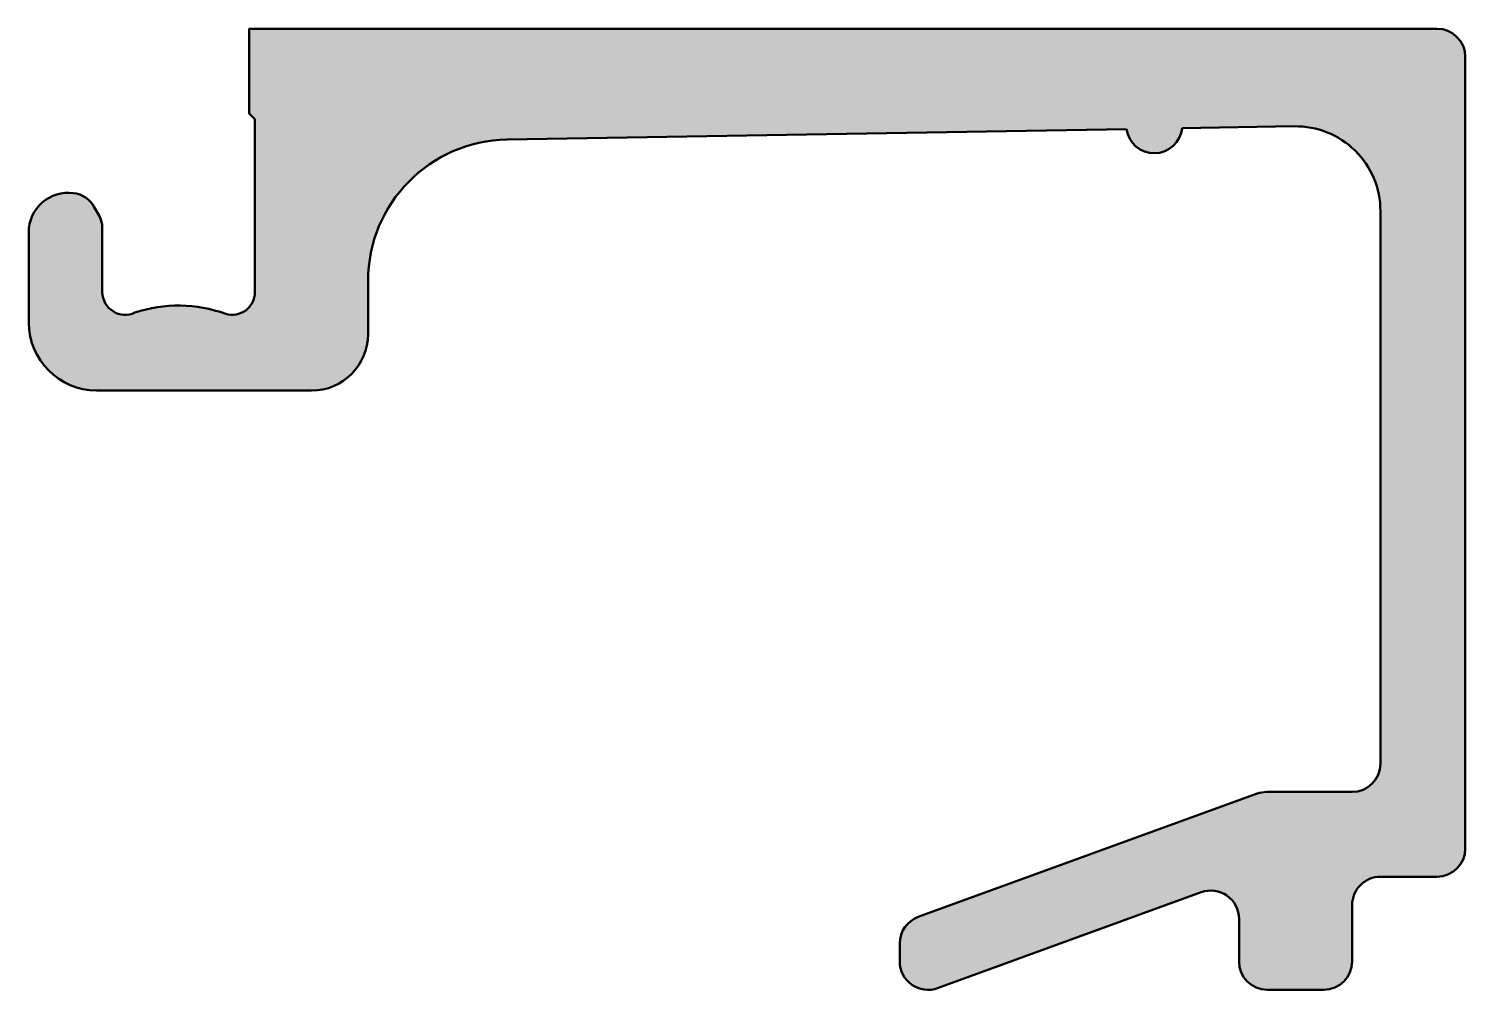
# Model space of a CAD drawing. Extents: x -3.4 to 22, y -17 to 0.
import ezdxf

# ---------------------------------------------------------------- set-up
doc = ezdxf.new("R2010")
doc.units = 0
doc.layers.add('0S-Alu contour', color=7, linetype='Continuous', lineweight=50)
doc.layers.add('0S-Alu hatch', color=252, linetype='Continuous', lineweight=25)

# ---------------------------------------------------------------- blocks, each defined once
blk = doc.blocks.new('184560__497C017B_DBD3_4698_8950_C888979407A9_')
at = {"layer": '0S-Alu hatch'}
h = blk.add_hatch(color=256, dxfattribs=at)
edge = h.paths.add_edge_path()
edge.add_ellipse((21.49995341858629, -0.5000008049760377), major_axis=(-0.5000008050471687, 0), ratio=1, start_angle=180.0000922470719, end_angle=269.9990334859973, ccw=False)
edge.add_line((21.99995422363281, -0.4999999999671743), (21.99995422363281, -14.49999618530273))
edge.add_ellipse((21.49991572302195, -14.49995768533755), major_axis=(-0.5000385020929891, 0), ratio=1, start_angle=90.0052857023021, end_angle=179.9955885686708, ccw=False)
edge.add_line((21.49996185302804, -14.99999618530273), (20.49996185302735, -14.99999618530273))
edge.add_arc((20.49993878964505, -15.49997312192043), 0.4999769371496433, 89.9973570091554, 180.0026429908801)
edge.add_line((19.99996185302735, -15.49999618530304), (19.99996185302734, -16.5))
edge.add_ellipse((19.49990356474523, -16.49994171171788), major_axis=(-0.5000582916792435, 0), ratio=1, start_angle=90.00667856652029, end_angle=179.9933214334818, ccw=False)
edge.add_line((19.49996185302729, -17), (18.49996185302734, -17))
edge.add_ellipse((18.50000132309162, -16.49996052993573), major_axis=(-0.500039471622036, 0), ratio=1, start_angle=0.004522579230297197, end_angle=89.99547742082171, ccw=False)
edge.add_line((17.99996185302735, -16.50000000000047), (17.99996185302734, -15.74398422241211))
edge.add_arc((17.49954052006233, -15.74436605983897), 0.5004214786420536, 0.0437184974552221, 109.9381450102001)
edge.add_line((17.32889405492905, -15.27393918962021), (12.6710711683623, -16.97031290631541))
edge.add_ellipse((12.50026760550457, -16.50008236927544), major_axis=(-0.5002905306417337, 0), ratio=1, start_angle=0.02202189246679609, end_angle=109.96272576435939, ccw=False)
edge.add_line((11.9999771118164, -16.50027465820301), (11.9999771118164, -16.18146430613927))
edge.add_ellipse((12.49997711181639, -16.18146430613926), major_axis=(-0.4999999999999841, 0), ratio=1, start_angle=290.01030944738824, end_angle=360, ccw=False)
edge.add_line((12.32888250168983, -15.71164877384427), (18.31906305511111, -13.53018065300773))
edge.add_ellipse((18.49015766523774, -13.99999618530307), major_axis=(-0.500000000000338, 0), ratio=1, start_angle=270.00000000000614, end_angle=290.0103094473826, ccw=False)
edge.add_line((18.49015766523769, -13.49999618530273), (19.99996185302734, -13.49999618530273))
edge.add_arc((19.99995719919849, -12.99999153147388), 0.5000046538505144, 270.0005332845397, 359.9994667160037)
edge.add_line((20.49996185302735, -12.99999618529798), (20.49996185302734, -3.224998474121095))
edge.add_arc((19.00105134296225, -3.225078504699199), 1.498910512201603, 0.0030591648575663, 90.98219777147717)
edge.add_line((18.97535740055443, -1.726388228187065), (16.99222183227509, -1.758789062499976))
edge.add_ellipse((16.50006120787507, -1.708195221479038), major_axis=(-0.4947542995862332, 0), ratio=1, start_angle=7.789738696456482, end_angle=174.1306427452085, ccw=False)
edge.add_line((16.00987243646742, -1.775253295899009), (5.057989120483398, -1.958999633789062))
edge.add_arc((5.099643132024281, -4.458302949044611), 2.499650399220824, 90.95481733370013, 179.9928852679906)
edge.add_line((2.599992752075205, -4.45799255370986), (2.599992752075195, -5.400993347167968))
edge.add_ellipse((1.600746655819374, -5.400747801173462), major_axis=(-0.9992461264249834, 0), ratio=1, start_angle=90.01429814848899, end_angle=179.9859206366489, ccw=False)
edge.add_line((1.60099601745588, -6.399993896484376), (-2.200996398925782, -6.399993896484375))
edge.add_ellipse((-2.193136722963895, -5.19314285290255), major_axis=(-1.206876636570931, 0), ratio=1, start_angle=0.325396013570014, end_angle=89.6268637319348, ccw=False)
edge.add_line((-3.399993896484375, -5.199996948242205), (-3.399993896484374, -3.600006103515625))
edge.add_ellipse((-2.701488387717299, -3.598700037521834), major_axis=(-0.6985067298074736, 0), ratio=1, start_angle=-97.38710241972672, end_angle=0.10713155596010893, ccw=False)
edge.add_ellipse((-2.675965908406464, -3.401840887801304), major_axis=(-0.499999999999988, 0), ratio=1, start_angle=209.7783853401453, end_angle=262.6128975802734, ccw=False)
edge.add_line((-2.241989471635048, -3.153517605914217), (-2.166023942684413, -3.286277004553459))
edge.add_ellipse((-2.600000379455811, -3.534600286440547), major_axis=(-0.4999999999999741, 0), ratio=1, start_angle=180.000193853626, end_angle=209.7783853401465, ccw=False)
edge.add_line((-2.1000003794587, -3.534598594748524), (-2.09999656677246, -4.661483764648437))
edge.add_arc((-1.694061150877299, -4.654367159747907), 0.4059977930276087, 181.0043707520952, 294.9906467925255)
edge.add_ellipse((-0.7508903628166252, -7.328045876647847), major_axis=(-2.43138978417302, 0), ratio=1, start_angle=249.96727298195998, end_angle=288.5039131868674, ccw=False)
edge.add_arc((0.1964252423222087, -4.656729671285528), 0.403593345696132, 253.5296523341761, 359.4279742898411)
edge.add_line((0.5999984741210933, -4.660758972167972), (0.5999984741210938, -1.599998474121093))
edge.add_line((0.5999984741210938, -1.599998474121093), (0.5, -1.5))
edge.add_line((0.5, -1.5), (0.5, 0))
edge.add_line((0.5, 0), (21.49996185302567, -8.5e-15))
at = {"layer": '0S-Alu contour', "color": 7}
for points in [[(0.5999984741210933, -4.660758972167972), (0.5999984741210938, -1.599998474121093), (0.5, -1.5), (0.5, 0), (21.49996185302567, -8.5e-15)], [(21.99995422363281, -0.4999999999671743), (21.99995422363281, -14.49999618530273)], [(16.00987243646742, -1.775253295899009), (5.057989120483398, -1.958999633789062)], [(18.97535740055443, -1.726388228187065), (16.99222183227509, -1.758789062499976)], [(-2.241989471635048, -3.153517605914217), (-2.166023942684413, -3.286277004553459)], [(20.49996185302735, -12.99999618529798), (20.49996185302734, -3.224998474121095)], [(-2.1000003794587, -3.534598594748524), (-2.09999656677246, -4.661483764648437)], [(-3.399993896484375, -5.199996948242205), (-3.399993896484374, -3.600006103515625)], [(2.599992752075205, -4.45799255370986), (2.599992752075195, -5.400993347167968)], [(1.60099601745588, -6.399993896484376), (-2.200996398925782, -6.399993896484375)], [(12.32888250168983, -15.71164877384427), (18.31906305511111, -13.53018065300773)], [(18.49015766523769, -13.49999618530273), (19.99996185302734, -13.49999618530273)], [(21.49996185302804, -14.99999618530273), (20.49996185302735, -14.99999618530273)], [(17.32889405492905, -15.27393918962021), (12.6710711683623, -16.97031290631541)], [(17.99996185302735, -16.50000000000047), (17.99996185302734, -15.74398422241211)], [(19.99996185302735, -15.49999618530304), (19.99996185302734, -16.5)], [(11.9999771118164, -16.50027465820301), (11.9999771118164, -16.18146430613927)], [(19.49996185302729, -17), (18.49996185302734, -17)]]:
    blk.add_lwpolyline(points, dxfattribs=at)
at = {"layer": '0S-Alu contour', "color": 7, "extrusion": (0, 0, -1)}
for centre, radius, start, end in [((-21.49995341858629, -0.5000008049760377), 0.5000008050471687, 90.00096651400273, 179.9999077529281), ((-16.50006120787507, -1.708195221479038), 0.4947542995862332, 185.8693572547916, 352.2102613035435), ((2.701488387717299, -3.598700037521834), 0.6985067298074737, 359.8928684440399, 97.38710241972689), ((2.675965908406464, -3.401840887801304), 0.499999999999988, 97.38710241972657, 150.2216146598547), ((2.600000379455811, -3.534600286440547), 0.4999999999999741, 150.2216146598535, 179.999806146374), ((0.7508903628166252, -7.328045876647847), 2.43138978417302, 71.49608681313259, 110.03272701804), ((2.193136722963895, -5.19314285290255), 1.206876636570931, 270.3731362680652, 359.67460398643), ((-1.600746655819374, -5.400747801173462), 0.9992461264249834, 180.0140793633512, 269.985701851511), ((-18.49015766523774, -13.99999618530307), 0.500000000000338, 69.98969055261738, 89.99999999999388), ((-21.49991572302195, -14.49995768533755), 0.5000385020929891, 180.0044114313293, 269.9947142976979), ((-12.49997711181639, -16.18146430613926), 0.4999999999999841, 0, 69.98969055261176), ((-12.50026760550457, -16.50008236927544), 0.5002905306417337, 250.0372742356406, 359.9779781075332), ((-18.50000132309162, -16.49996052993573), 0.500039471622036, 270.0045225791783, 359.9954774207697), ((-19.49990356474523, -16.49994171171788), 0.5000582916792435, 180.0066785665183, 269.9933214334797)]:
    blk.add_arc(centre, radius, start, end, dxfattribs=at)
at = {"layer": '0S-Alu contour', "color": 7}
for centre, radius, start, end in [((19.00105134296225, -3.225078504699199), 1.498910512201603, 0.0030591648575663, 90.98219777147717), ((5.099643132024281, -4.458302949044611), 2.499650399220824, 90.95481733370013, 179.9928852679906), ((-1.694061150877299, -4.654367159747907), 0.4059977930276087, 181.0043707520952, 294.9906467925255), ((0.1964252423222087, -4.656729671285528), 0.403593345696132, 253.5296523341761, 359.4279742898411), ((19.99995719919849, -12.99999153147388), 0.5000046538505144, 270.0005332845397, 359.9994667160037), ((20.49993878964505, -15.49997312192043), 0.4999769371496433, 89.9973570091554, 180.0026429908801), ((17.49954052006233, -15.74436605983897), 0.5004214786420536, 0.0437184974552221, 109.9381450102001)]:
    blk.add_arc(centre, radius, start, end, dxfattribs=at)
blk = doc.blocks.new('184560__14BC568A_9A60_4972_B4FF_FA2BFB421A59_')
at = {"layer": '0S-Alu contour', "color": 7}
blk.add_blockref('184560__497C017B_DBD3_4698_8950_C888979407A9_', (0, 0), dxfattribs=at)

msp = doc.modelspace()

# ---------------------------------------------------------------- block references
at = {"layer": '0S-Alu contour', "color": 7}
msp.add_blockref('184560__14BC568A_9A60_4972_B4FF_FA2BFB421A59_', (0, 0), dxfattribs=at)

doc.saveas('drawing.dxf')
